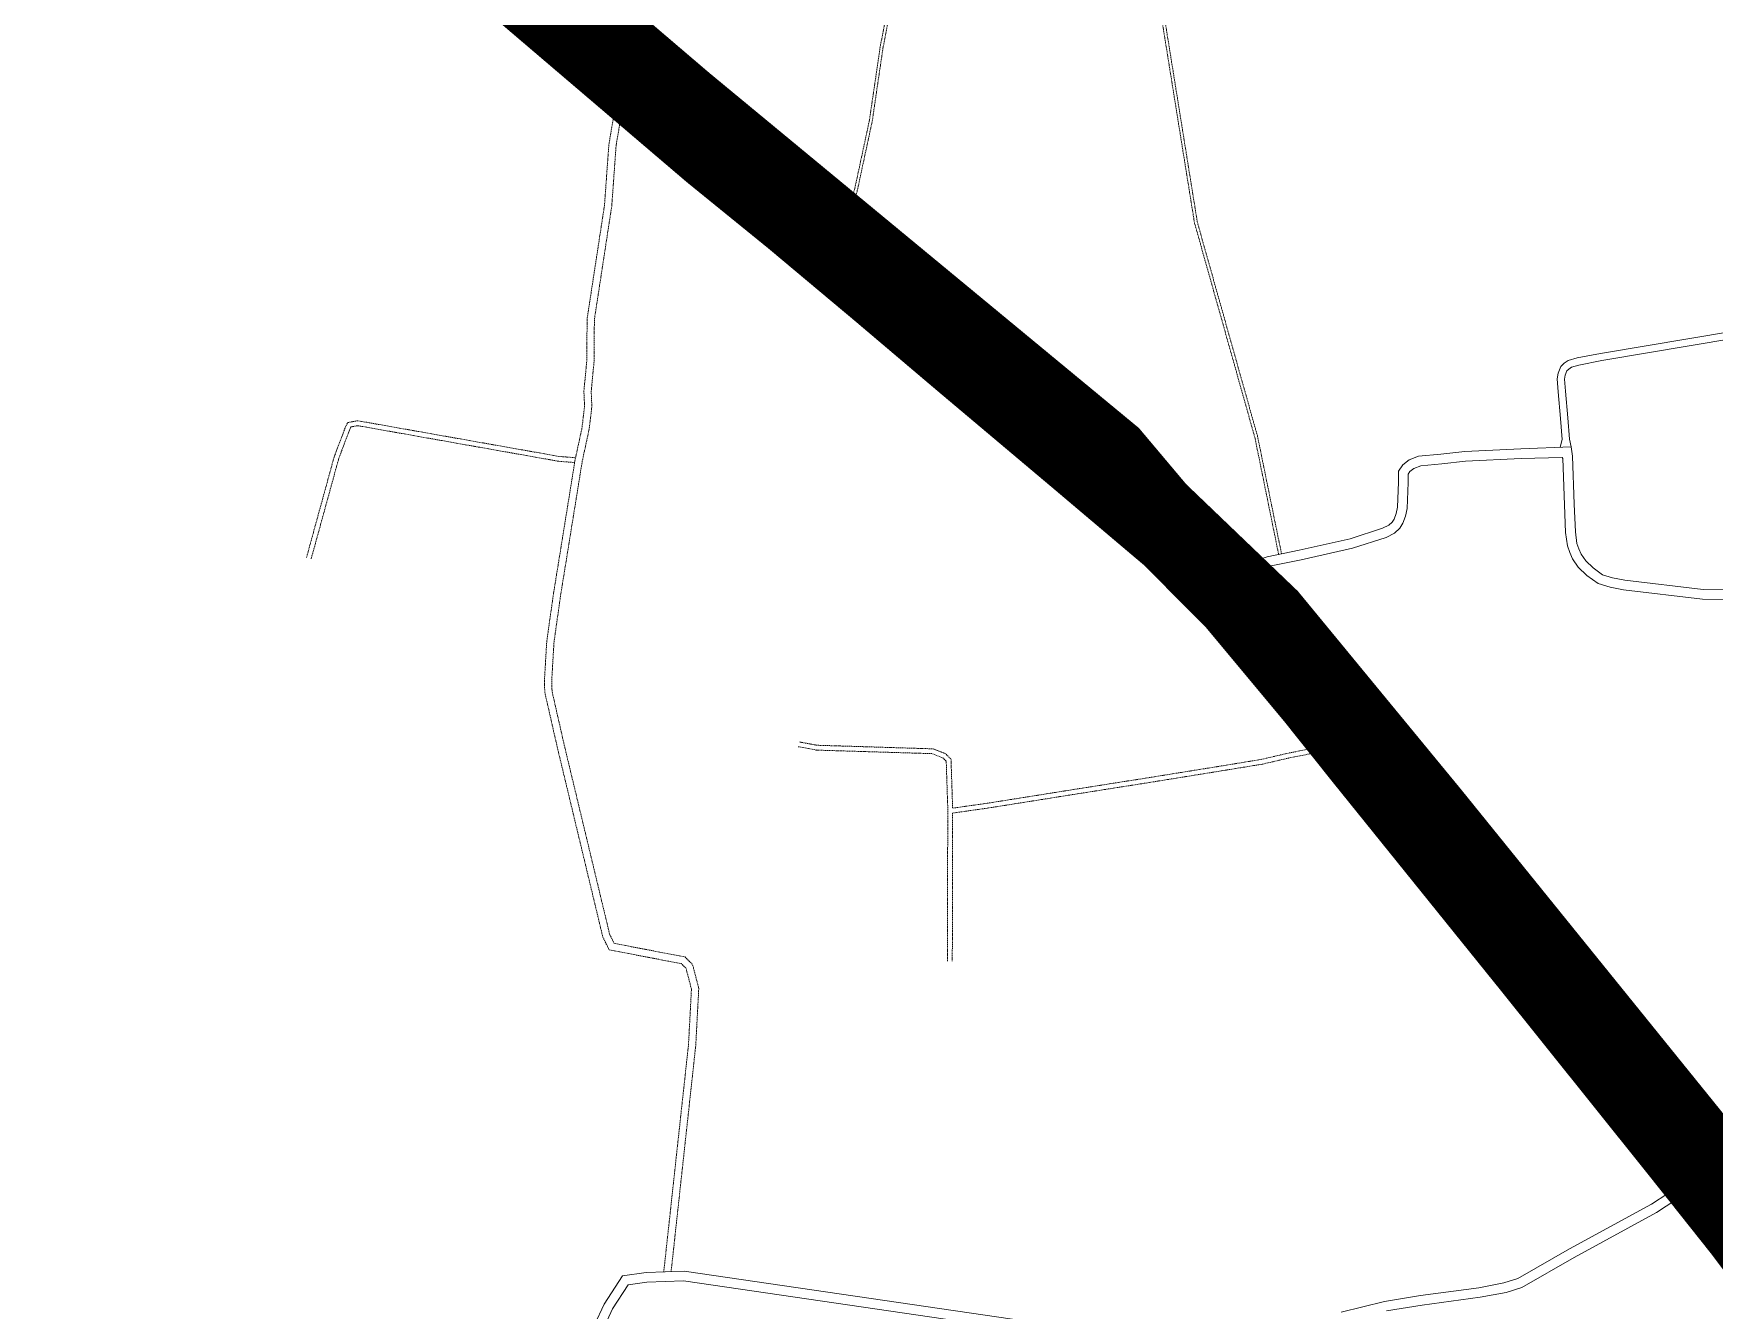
# Model space of a CAD drawing. Header units: metres. Extents: x 556238 to 587446, y 1177111 to 1219372.
# Drawn here: x 574267 to 574958, y 1203918 to 1204443 of the extents above; entities that cross this region are included whole.
import ezdxf

# ---------------------------------------------------------------- set-up
doc = ezdxf.new("R2010")
doc.units = ezdxf.units.M
doc.header["$MEASUREMENT"] = 0
for name, pattern in [('ACAD_ISO03W100', [30, 12, -18]), ('DASHED2', [0.375, 0.25, -0.125]), ('Xr_Nen GT$0$DASHED', [0.75, 0.5, -0.25]), ('Xr_Nen GT$0$MON', [10, 6, -4])]:
    doc.linetypes.add(name, pattern=pattern)
doc.layers.add('DUONG GIAO THONG', color=7, linetype='Continuous')
for name, color, linetype, lineweight in [('Pipe Existing', 1, 'ACAD_ISO03W100', 60), ('Pipe Existing_DTDH', 4, 'ACAD_ISO03W100', 40), ('Xr_Nen GT$0$DUONG BT-NEN BT', 38, 'Continuous', 0), ('Xr_Nen GT$0$DUONG NHUA', 38, 'Continuous', 0), ('Xr_Nen GT$0$DUONG_DA', 38, 'Xr_Nen GT$0$MON', 0)]:
    doc.layers.add(name, color=color, linetype=linetype, lineweight=lineweight)

# ---------------------------------------------------------------- blocks, each defined once
blk = doc.blocks.new('GT CHINH')
at = {"layer": 'DUONG GIAO THONG', "color": 9, "ltscale": 5, "const_width": 17.5}
blk.add_lwpolyline([(10613.85, 2825.83), (10289.67, 3191.68), (10241.05, 3249.35), (10226.86, 3271.82), (10147.87, 3432.97), (10086.68, 3559.35), (10046.9, 3646.58), (9995.72, 3774.58), (9899.84, 4014.62), (9730.16, 4422.92), (9683.32, 4534.98), (9622.41, 4678.25), (9604.34, 4717.81), (9573, 4772.69), (9550.19, 4802.58), (9422.65, 4958.96), (9323.8, 5076.4), (8948.87, 5386.49), (8840.93, 5474.9), (8373.03, 5855.84), (7912.06, 6229.44)], dxfattribs=at)
blk = doc.blocks.new('DTDH_EXISTING_PIPE')
at = {"layer": 'Pipe Existing_DTDH', "color": 3, "linetype": 'DASHED2', "ltscale": 200, "const_width": 15, "flags": 128}
for points, elevation in [([(-288.92, -287.37), (-318.86, -238.28), (-371.93, -151.29), (-409.42, -90.46), (-428.88, -58.77), (-431.28, -54.9), (-454.88, -17.23), (-455.65, -16), (-455.92, -15.54), (-457.56, -15.4), (-458.32, -14.12), (-457.74, -12.59), (-458.05, -12.08), (-483.54, 29.31), (-499.38, 54.1), (-560.43, 154.7), (-572.23, 174.93), (-591.04, 208.46), (-611.61, 247.29), (-621.14, 266.52), (-636.51, 296.39), (-685.76, 393.78), (-714.77, 449.63), (-731.16, 478.17), (-732.51, 480.52), (-761.53, 539.23), (-793.6, 600.29), (-808.69, 629.05), (-836.46, 682.06), (-846.41, 701.09), (-862.08, 730.12), (-880.61, 763.87), (-895.98, 791.88), (-950.25, 889.75), (-979.21, 942.61), (-993.49, 968.25), (-1015, 1007.06), (-1029.85, 1033.5), (-1034.32, 1041.16), (-1040.91, 1053.53), (-1054.7, 1077.7), (-1059.96, 1087.68), (-1071.98, 1108.41), (-1093.19, 1146.56), (-1102.01, 1161.7), (-1134.28, 1217.25), (-1138.14, 1223.56), (-1152.68, 1246.89), (-1168.1, 1270.12), (-1178.76, 1284.28), (-1189.71, 1295.25), (-1190.76, 1296.76), (-1195.32, 1304.91), (-1213.27, 1325.48), (-1231.31, 1346.2), (-1245.13, 1362.12), (-1286.15, 1409.53), (-1332.63, 1463.46), (-1360.55, 1495.88), (-1385.79, 1525.13), (-1410.82, 1553.59), (-1438.49, 1584.59), (-1446.55, 1594.24), (-1459.05, 1609.65), (-1464.88, 1616.63), (-1469.3, 1616.57), (-1484.16, 1633.83), (-1496.55, 1647.93), (-1504, 1656.72), (-1503.69, 1660.69), (-1504.59, 1661.71), (-1518.5, 1677.81), (-1565.51, 1732.21), (-1593.84, 1765.08), (-1623.77, 1799.52), (-1651.91, 1832.52), (-1683.18, 1868.59), (-1704.35, 1892.81), (-1732.19, 1924.77), (-1767.23, 1965.12), (-1781.82, 1981.72), (-1831.65, 2039.08), (-1847.39, 2057.17), (-1884.05, 2099.33), (-1892.69, 2109.32), (-1921.35, 2141.83), (-1944.99, 2169.52), (-1971.46, 2199.05), (-1983.1, 2214.39), (-2007.05, 2242), (-2046.47, 2286.9), (-2073.48, 2317.78), (-2086.92, 2333.71), (-2097.84, 2346.76), (-2105.08, 2356), (-2108.56, 2360.47), (-2118.38, 2374.08), (-2129.1, 2393.89), (-2145.98, 2428.91), (-2151.55, 2440.64), (-2156.93, 2451.88), (-2177.27, 2494.59), (-2203.27, 2548.92), (-2208.17, 2559.79), (-2213.48, 2570.17), (-2226.29, 2597.49), (-2267.77, 2683.26), (-2289.06, 2730.02), (-2295.21, 2742.99), (-2304.76, 2763.33), (-2310.87, 2778.35), (-2316.32, 2794.08), (-2334.52, 2842.27), (-2355.85, 2898.84), (-2374.49, 2946.76), (-2378.11, 2956.38), (-2391.6, 2990.81), (-2405.63, 3027.12), (-2420.82, 3065.89), (-2427.8, 3084.05), (-2435.43, 3103.83), (-2477.06, 3209.18), (-2483.23, 3224.41), (-2490.59, 3242.3), (-2503.61, 3274.51), (-2510.27, 3290.8), (-2534.54, 3350.79), (-2551.56, 3392.47), (-2566.44, 3429.08), (-2635.5, 3599.29), (-2702.54, 3762.63), (-2729.63, 3826.49), (-2739.58, 3846.99), (-2758.06, 3881.31), (-2770.5, 3900.98), (-2774.3, 3906.32), (-2795.87, 3935.14), (-2804.7, 3946.24), (-2811.72, 3955.01), (-2818.92, 3964.1), (-2831.15, 3979.33), (-2833.76, 3982.49), (-2847.53, 3999.44), (-2957.49, 4136.26), (-2985.82, 4171.19), (-3004.54, 4193.56), (-3032.03, 4221.44), (-3035.71, 4224.62), (-3048.04, 4235.36), (-3067.15, 4251.26), (-3097.39, 4276.83), (-3106.17, 4284.35), (-3132.48, 4306.89), (-3424.38, 4554), (-3445.45, 4571.44), (-3452.7, 4572.31), (-3469.84, 4585.41), (-3469.84, 4585.41)], 1.07), ([(-1027.2, 1053.42), (-1033.6, 1065.41), (-1058.6, 1110.59), (-1083.16, 1153.51), (-1094.39, 1172.31), (-1099.42, 1181.91), (-1104.52, 1191.06), (-1112.39, 1204.41), (-1119.18, 1216.05), (-1132.05, 1237.95), (-1144.34, 1258.23), (-1152.96, 1270.89), (-1165.91, 1288.11), (-1176.26, 1301.29), (-1184.71, 1311.52), (-1198.05, 1326.86), (-1213.27, 1344.44), (-1235.46, 1370.36), (-1265.21, 1404.4), (-1311.03, 1458.26), (-1361.28, 1515.38), (-1421.56, 1586.5), (-1488.66, 1663.72), (-1537.12, 1719.31), (-1568.65, 1754.7), (-1601.22, 1792.09), (-1626.72, 1821.32), (-1662.99, 1864.41), (-1701.88, 1909.75), (-1751.68, 1966.56), (-1876.32, 2112), (-1952.46, 2202.84), (-2038.37, 2297.87), (-2073.69, 2337.91), (-2098.57, 2369.32), (-2114.32, 2395.56), (-2151.16, 2472.43), (-2217.79, 2609.26), (-2241.95, 2659.29), (-2281.66, 2751.91), (-2307.86, 2818.63), (-2438.56, 3153.9), (-2533.35, 3383.58), (-2621.79, 3603.86), (-2682.03, 3750.55), (-2718.12, 3829.65), (-2733.78, 3865.21), (-2748.53, 3890.4), (-2800.15, 3964.15), (-2919.63, 4111.95), (-2986.37, 4193.05), (-3058.87, 4262.54), (-3106, 4301.71), (-3409.32, 4560.76), (-3423.74, 4573.94)], 0.8), ([(-3465.3, 4571.08), (-3440.1, 4551.72), (-3406.19, 4523.78), (-3355.95, 4481.87), (-3227.64, 4372.39), (-3194.25, 4345.25), (-3158.17, 4315.01), (-3124.37, 4286.34), (-3078.36, 4247.58), (-3039.14, 4214.4), (-3013.27, 4188.37), (-2980.96, 4149.6), (-2960.27, 4123.67), (-2890.75, 4037.45), (-2830.89, 3962.69), (-2804.81, 3929.86), (-2781.62, 3898.98), (-2763.59, 3872.74), (-2742.87, 3832.66), (-2716.13, 3770.23), (-2688.57, 3701.43), (-2634.69, 3571.71), (-2582.79, 3444.25), (-2513.56, 3273.72), (-2438.15, 3083.64), (-2412.81, 3017.4), (-2368.37, 2904.43), (-2319.31, 2773.64), (-2310.34, 2751.81), (-2284.6, 2696.22), (-2249.62, 2621.3), (-2216.44, 2551.01), (-2154.25, 2424.35), (-2126.41, 2365.87), (-2113.05, 2349.52), (-1992.87, 2210.19), (-1973.09, 2184.9), (-1960.79, 2171.54), (-1937.6, 2145.11), (-1908.57, 2110.91), (-1858.9, 2054.33), (-1794.48, 1981.43), (-1752.52, 1931.57), (-1705.38, 1877.61), (-1664.94, 1831.91), (-1599.97, 1756.23), (-1512.32, 1654.45), (-1512.45, 1648.95), (-1473.55, 1605.58), (-1468.69, 1604.02), (-1431.18, 1559.92), (-1285.93, 1394.23), (-1216.19, 1312.62), (-1200.33, 1295.92), (-1197.96, 1290.62), (-1193.01, 1285.3), (-1188.66, 1280.81), (-1145.39, 1216.37), (-1114.7, 1164.02), (-1090.39, 1120.41), (-1052.38, 1052.53), (-1035.91, 1023.25), (-927.98, 829.46), (-870.68, 724.69), (-798.7, 590.44), (-738.67, 472.38)], -0.28)]:
    blk.add_lwpolyline(points, dxfattribs=dict(at, elevation=elevation))

msp = doc.modelspace()

# ---------------------------------------------------------------- linework, layer by layer
at = {"layer": 'Xr_Nen GT$0$DUONG BT-NEN BT', "flags": 128}
for points in [[(574894.87164, 1204273.17751), (574895.80963, 1204276.43415), (574895.05604, 1204285.06256), (574894.09855, 1204296.02542), (574893.68858, 1204301.36985), (574894.09688, 1204303.72512), (574895.13642, 1204306.4182), (574896.57024, 1204307.75182), (574898.2499, 1204308.85146), (574901.92968, 1204309.93903), (574911.5038, 1204311.7931), (574966.1859, 1204321.02904), (574993.30469, 1204327.03725), (575024.37541, 1204334.48712), (575066.8422, 1204346.66014), (575146.25176, 1204373.99532), (575208.89366, 1204396.43323), (575235.65834, 1204407.03313)], [(574899.48981, 1204273.35911), (574898.8144, 1204276.51033), (574898.04466, 1204285.32358), (574897.08855, 1204296.27066), (574896.70842, 1204301.22617), (574897.00222, 1204302.92099), (574897.68607, 1204304.69259), (574898.42675, 1204305.38151), (574899.52366, 1204306.09964), (574902.64165, 1204307.02117), (574912.03888, 1204308.84099), (574966.76054, 1204318.08361), (574993.97894, 1204324.11388), (575025.13885, 1204331.58514), (575067.66886, 1204343.77628), (575147.23826, 1204371.16202), (575209.95209, 1204393.62571), (575236.76299, 1204404.24391)], [(574804.78147, 1203917.05822), (574822.63507, 1203921.46844), (574837.4889, 1203923.94225), (574861.40295, 1203927.13366), (574871.72816, 1203929.09266), (574877.51954, 1203930.91684), (574898.75842, 1203943.11915), (574932.52659, 1203961.49587), (574952.61235, 1203974.6815), (574954.99586, 1203976.65822)], [(574823.44446, 1203917.54815), (574838.08218, 1203919.98597), (574862.0408, 1203923.18332), (574872.70521, 1203925.20667), (574879.13557, 1203927.23213), (574900.71101, 1203939.6278), (574934.58366, 1203958.06138), (574954.8392, 1203971.35847), (574957.58309, 1203973.10007)], [(574497.49725, 1203911.78196), (574501.45791, 1203920.41705), (574509.06344, 1203932.08459), (574518.71498, 1203933.46234), (574534.3847, 1203933.92204), (574693.05781, 1203910.68577)], [(574500.561, 1203908.86717), (574504.97038, 1203918.48054), (574511.42404, 1203928.38101), (574519.05735, 1203929.47067), (574534.15178, 1203929.91349), (574692.56413, 1203906.7154)]]:
    msp.add_lwpolyline(points, dxfattribs=at)
at = {"layer": 'Xr_Nen GT$0$DUONG NHUA', "flags": 128}
for points in [[(574511.61706, 1204450.01106), (574522.11016, 1204441.49861), (574533.58585, 1204432.02113), (574544.23579, 1204423.19454), (574558.44768, 1204411.65368), (574570.1196, 1204402.04574), (574590.07132, 1204385.87519), (574612.02603, 1204367.97229), (574632.42902, 1204351.17014), (574652.23699, 1204335.12364), (574666.84311, 1204323.07936), (574682.67626, 1204310.12993), (574686.96953, 1204306.48028), (574695.13128, 1204299.77635), (574703.22835, 1204292.84221), (574714.51427, 1204282.2077), (574722.66948, 1204273.82855), (574734.50071, 1204260.59191), (574752.36463, 1204239.42378), (574766.25798, 1204222.59991), (574780.68434, 1204205.27067), (574796.49854, 1204185.95881), (574808.35438, 1204171.57892), (574827.03314, 1204149.00493), (574838.27075, 1204135.2219), (574849.89872, 1204120.84574), (574865.41849, 1204101.85137), (574880.27717, 1204083.66364), (574896.79481, 1204063.55567), (574910.7578, 1204046.57607), (574928.3005, 1204024.89085), (574945.27735, 1204003.86281), (574958.69016, 1203986.85818)], [(574499.52224, 1204448.42879), (574505.88337, 1204443.07336), (574516.4095, 1204434.53412), (574527.84879, 1204425.08671), (574538.52738, 1204416.23637), (574552.75095, 1204404.68603), (574564.42616, 1204395.07538), (574584.39403, 1204378.89174), (574606.32149, 1204361.01106), (574626.73566, 1204344.1997), (574646.54136, 1204328.15504), (574661.13126, 1204316.12414), (574676.91223, 1204303.21739), (574681.19829, 1204299.57386), (574689.34738, 1204292.88033), (574697.21185, 1204286.14539), (574708.20048, 1204275.79101), (574716.08662, 1204267.68831), (574727.70518, 1204254.68961), (574745.45559, 1204233.65598), (574759.32972, 1204216.85539), (574773.74418, 1204199.54044), (574789.54484, 1204180.24513), (574801.41528, 1204165.84752), (574820.07834, 1204143.2925), (574831.28425, 1204129.54834), (574842.9152, 1204115.16851), (574858.4487, 1204096.15733), (574873.31503, 1204077.96024), (574889.84338, 1204057.83923), (574903.78343, 1204040.88754), (574921.29783, 1204019.2373), (574938.24262, 1203998.24897), (574951.51811, 1203981.41844), (574960.82047, 1203968.65824)], [(574962.34967, 1204214.54432), (574953.73079, 1204214.62241), (574921.54493, 1204218.47438), (574916.51008, 1204219.41453), (574912.4087, 1204220.67738), (574908.47895, 1204223.52484), (574905.42041, 1204226.36279), (574903.52326, 1204229.17715), (574902.62158, 1204231.31109), (574901.81567, 1204233.58487), (574901.16902, 1204238.37763), (574900.6354, 1204249.68313), (574899.97005, 1204269.46785), (574899.48981, 1204273.35911), (574878.74294, 1204272.5433), (574855.68202, 1204271.37476), (574845.8681, 1204270.39378), (574836.67169, 1204269.47452), (574832.77404, 1204267.97655), (574830.11578, 1204266.00055), (574828.4113, 1204263.29764), (574828.39005, 1204258.77024), (574827.97039, 1204248.53265), (574827.38866, 1204245.92842), (574826.55383, 1204243.60563), (574825.83633, 1204242.34612), (574824.47027, 1204241.09809), (574821.8, 1204239.80918), (574808.45466, 1204235.52647), (574787.51737, 1204230.80462), (574774.2883, 1204228.0743), (574770.12006, 1204226.65226), (574763.58978, 1204225.83091)], [(574769.24895, 1204219.00709), (574771.63012, 1204222.94105), (574775.34246, 1204224.20756), (574788.36169, 1204226.89457), (574809.50785, 1204231.66353), (574823.28772, 1204236.08568), (574826.73615, 1204237.7502), (574828.99983, 1204239.8183), (574830.20092, 1204241.92672), (574831.23776, 1204244.81158), (574831.95235, 1204248.01056), (574832.38966, 1204258.67891), (574832.40588, 1204262.13314), (574833.1011, 1204263.23559), (574834.72054, 1204264.4394), (574837.60467, 1204265.54785), (574846.26595, 1204266.41361), (574855.98234, 1204267.38485), (574878.88769, 1204268.5455), (574895.79849, 1204268.91345), (574896.00057, 1204268.49299), (574896.63857, 1204249.52161), (574897.18167, 1204238.01523), (574897.90701, 1204232.63925), (574898.89093, 1204229.86323), (574899.98966, 1204227.26296), (574902.3615, 1204223.7444), (574905.93581, 1204220.42789), (574910.59829, 1204217.0495), (574915.5513, 1204215.52442), (574920.9395, 1204214.51829), (574953.47423, 1204210.62457), (574962.61304, 1204210.54177)]]:
    msp.add_lwpolyline(points, dxfattribs=at)
at = {"layer": 'Xr_Nen GT$0$DUONG_DA', "linetype": 'Xr_Nen GT$0$DASHED', "flags": 128}
for points in [[(574780.21919, 1204229.42493), (574770.40401, 1204277.60093), (574745.60664, 1204365.82835), (574728.42321, 1204472.81696), (574735.45193, 1204491.43332), (574731.92652, 1204504.59958), (574725.91254, 1204521.20344), (574722.5262, 1204530.50889), (574709.38459, 1204562.66512), (574708.39612, 1204565.68215), (574704.99328, 1204573.36504), (574696.71131, 1204597.03614), (574689.9765, 1204615.76336), (574690.76796, 1204619.67123), (574694.46369, 1204622.13319), (574699.62106, 1204622.97559), (574728.81869, 1204621.69371), (574735.46698, 1204621.57917)], [(574603.22149, 1204374.85487), (574604.50777, 1204379.16062), (574610.64597, 1204407.77788), (574615.07029, 1204437.90204), (574618.39257, 1204455.15715), (574620.48243, 1204458.34179), (574624.50596, 1204461.29356), (574629.93702, 1204463.64036), (574633.79096, 1204466.98102), (574634.8091, 1204471.97541), (574633.79738, 1204478.13739), (574630.70921, 1204492.75137), (574631.8385, 1204496.40533), (574635.91989, 1204500.11767), (574645.24164, 1204502.2592), (574647.83762, 1204504.63339), (574647.83762, 1204508.34519), (574644.38238, 1204524.90228), (574643.72926, 1204529.62463), (574644.29402, 1204534.32745), (574646.27436, 1204535.70258), (574683.78466, 1204552.96042), (574703.27875, 1204561.18285)], [(574604.37128, 1204374.51139), (574605.67113, 1204378.86258), (574611.82752, 1204407.56464), (574616.25368, 1204437.70132), (574619.52605, 1204454.69721), (574621.36687, 1204457.50235), (574625.10644, 1204460.24579), (574630.58305, 1204462.61227), (574634.88527, 1204466.34152), (574636.02901, 1204471.95201), (574634.9771, 1204478.35877), (574631.94769, 1204492.69467), (574632.88826, 1204495.73803), (574636.49485, 1204499.0185), (574645.81831, 1204501.16043), (574649.03762, 1204504.10469), (574649.03762, 1204508.46907), (574645.56545, 1204525.10729), (574644.93918, 1204529.63547), (574645.42119, 1204533.64921), (574646.87196, 1204534.65661), (574684.2697, 1204551.86266), (574708.16852, 1204561.99231), (574721.40762, 1204530.07362), (574724.78458, 1204520.79393), (574730.78069, 1204504.23939), (574734.19289, 1204491.49593), (574727.18774, 1204472.94202), (574744.43275, 1204365.57), (574769.23691, 1204277.31842), (574779.04334, 1204229.18537)], [(574526.0125, 1203933.6996), (574536.19011, 1204027.14023), (574537.40387, 1204050.06073), (574535.18477, 1204058.64415), (574533.26708, 1204060.56041), (574528.11629, 1204061.54748), (574503.57489, 1204066.23377), (574500.94018, 1204071.49921), (574482.23276, 1204149.47683), (574477.05442, 1204172.27911), (574476.88641, 1204176.97686), (574477.83924, 1204193.03958), (574480.5761, 1204212.56301), (574489.51396, 1204267.95018), (574492.34604, 1204281.07831), (574493.42326, 1204290.09224), (574493.14908, 1204296.1646), (574494.33076, 1204308.77477), (574494.46437, 1204326.04282), (574501.6247, 1204372.81567), (574503.41599, 1204397.77158), (574507.5716, 1204422.31722), (574512.46267, 1204437.73911)], [(574529.04025, 1203933.76723), (574539.1815, 1204026.89819), (574540.42413, 1204050.3639), (574537.88437, 1204060.18763), (574534.73617, 1204063.33347), (574528.68092, 1204064.49386), (574505.59418, 1204068.90238), (574503.77709, 1204072.53381), (574485.15424, 1204150.15898), (574480.04241, 1204172.66832), (574479.88959, 1204176.94157), (574480.82686, 1204192.74204), (574483.54274, 1204212.11576), (574492.4631, 1204267.39452), (574495.30818, 1204280.58292), (574496.43133, 1204289.98116), (574496.15542, 1204296.09196), (574497.32967, 1204308.62294), (574497.4626, 1204325.80299), (574504.60837, 1204372.48076), (574506.39796, 1204397.41298), (574510.49498, 1204421.61247), (574515.15603, 1204435.54922)], [(574489.52154, 1204268.87089), (574482.95603, 1204269.40583), (574400.01543, 1204284.11085), (574395.9491, 1204283.33208), (574395.04871, 1204281.57184), (574390.3923, 1204269.29137), (574378.99573, 1204227.8243)], [(574489.35912, 1204266.8775), (574482.69968, 1204267.42009), (574400.02942, 1204282.07718), (574397.28479, 1204281.55154), (574396.87961, 1204280.75943), (574392.29581, 1204268.67045), (574380.92422, 1204227.29428)], [(574811.75338, 1204153.35029), (574808.94831, 1204152.43206), (574801.84464, 1204150.97216), (574782.66853, 1204147.1481), (574771.86707, 1204144.64392), (574753.654, 1204141.66538), (574725.44783, 1204137.11045), (574693.7905, 1204132.11579), (574659.34212, 1204126.62866), (574644.8928, 1204124.58426), (574644.23298, 1204144.7683), (574642.04219, 1204146.95747), (574636.90497, 1204149.01083), (574589.0171, 1204150.48432), (574581.73629, 1204151.86664)], [(574642.76149, 1204061.52243), (574642.88233, 1204124.87199), (574642.25988, 1204143.91255), (574640.9188, 1204145.25265), (574636.49053, 1204147.02263), (574588.79847, 1204148.49011), (574581.36324, 1204149.90174)], [(574813.47698, 1204151.25895), (574809.41114, 1204150.48538), (574802.24152, 1204149.01192), (574783.09005, 1204145.19278), (574772.25473, 1204142.68075), (574753.97482, 1204139.69127), (574725.76309, 1204135.13545), (574694.10365, 1204130.14046), (574659.63953, 1204124.65082), (574644.89085, 1204122.56407), (574644.76148, 1204061.51819)]]:
    msp.add_lwpolyline(points, dxfattribs=at)

# ---------------------------------------------------------------- next in the draw order: block references
at = {"layer": 'DUONG GIAO THONG'}
msp.add_blockref('GT CHINH', (565391.56753, 1199198.47471), dxfattribs=at)

# ---------------------------------------------------------------- next in the draw order: linework, layer by layer
at = {"layer": 'Pipe Existing', "color": 1, "linetype": 'DASHED2', "ltscale": 500, "const_width": 5, "flags": 128}
msp.add_lwpolyline([(576971.95539, 1200666.76473), (576741.19062, 1201085.69315), (576577.26709, 1201361.24285), (576524.77502, 1201417.90978), (575663.08691, 1202408.64508), (575617.80874, 1202464.64636), (575425.73141, 1202860.1284), (574996.87253, 1203912.93402), (574954.49555, 1203981.03), (574714.11364, 1204272.81626), (574279.20519, 1204627.1632), (574266.77486, 1204629.51645), (574243.12081, 1204652.02043)], dxfattribs=at)

# ---------------------------------------------------------------- next in the draw order: block references
at = {"layer": 'Pipe Existing_DTDH', "linetype": 'ByBlock'}
msp.add_blockref('DTDH_EXISTING_PIPE', (577767.86613, 1200015.74782, -0.796), dxfattribs=at)

doc.saveas('drawing.dxf')
